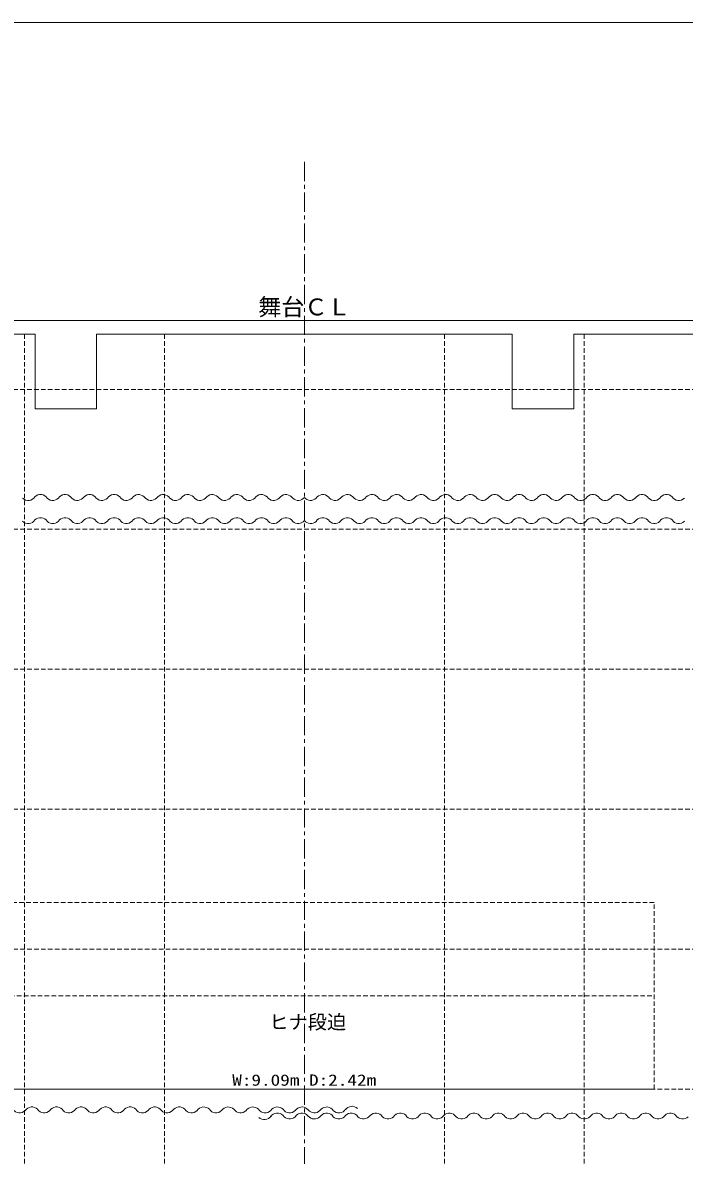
# Model space of a CAD drawing. Units: millimetres, scale not verified. Extents: x -10957 to 29043, y -19395 to 8905.
# Drawn here: x 5165 to 13761, y -5809 to 8905 of the extents above; entities that cross this region are included whole.
import ezdxf
from ezdxf.enums import TextEntityAlignment as Align

# ---------------------------------------------------------------- set-up
doc = ezdxf.new("R2010")
doc.units = ezdxf.units.MM
doc.header["$LTSCALE"] = 50
doc.linetypes.add('CHAIN1', pattern=[8, 5, -1, 1, -1])
doc.linetypes.add('DASHED1', pattern=[1.8, 1.2, -0.6])
for name, color, linetype, lineweight in [('D-0', 7, 'Continuous', 18), ('D-A', 7, 'Continuous', 18), ('D-E', 4, 'DASHED1', 18), ('F-F', 7, 'Continuous', 18)]:
    doc.layers.add(name, color=color, linetype=linetype, lineweight=lineweight)
doc.styles.add('ＭＳ ゴシック', font='')
doc.styles.get('ＭＳ ゴシック').set_extended_font_data('MS Gothic')

msp = doc.modelspace()

# ---------------------------------------------------------------- linework, layer by layer
at = {"layer": 'D-0'}
for p, q in [((-7062.53, 5036.31), (24712.47, 5036.31)), ((5324.97, 4856.31), (-75.03, 4856.31)), ((5324.97, 3886.31), (5324.97, 4856.31)), ((11524.97, 4856.31), (6124.97, 4856.31)), ((6124.97, 3886.31), (6124.97, 4856.31)), ((11524.97, 3886.31), (11524.97, 4856.31)), ((17724.97, 4856.31), (12324.97, 4856.31)), ((12324.97, 3886.31), (12324.97, 4856.31)), ((5324.97, 3886.31), (6124.97, 3886.31)), ((11524.97, 3886.31), (12324.97, 3886.31))]:
    msp.add_line(p, q, dxfattribs=at)
at = {"layer": 'D-0', "linetype": 'DASHED1'}
for p, q in [((4279.97, -3736.69), (13369.97, -3736.69)), ((4279.97, -4948.69), (13369.97, -4948.69))]:
    msp.add_line(p, q, dxfattribs=at)
msp.add_lwpolyline([(13369.97, -4948.69), (13369.97, -2524.69), (4279.97, -2524.69)], dxfattribs=at)
at = {"layer": 'D-0'}
for centre, radius, start, end in [((5236.79, 2802.08), 103.81, 225.87634, 327.13583), ((5396.23, 2671.17), 103.84, 32.85979, 134.0888), ((5555.67, 2802.15), 103.86, 225.94518, 327.14549), ((5715.12, 2671.1), 103.89, 32.85006, 134.01997), ((5874.56, 2802.22), 103.92, 226.01431, 327.15506), ((6034, 2671.03), 103.94, 32.84066, 133.95066), ((6193.45, 2802.29), 103.97, 226.08358, 327.1644), ((6352.89, 2670.96), 104, 32.83139, 133.88135), ((6512.33, 2802.36), 104.02, 226.15296, 327.17359), ((6671.78, 2670.89), 104.05, 32.82229, 133.81189), ((6831.22, 2802.43), 104.08, 226.22249, 327.18261), ((6990.66, 2670.82), 104.1, 32.81336, 133.74228), ((7150.11, 2802.5), 104.13, 226.29218, 327.1914), ((7309.55, 2670.75), 104.16, 32.80465, 133.67262), ((7468.99, 2802.58), 104.18, 226.36193, 327.19964), ((7628.44, 2670.68), 104.21, 32.7959, 133.60358), ((7787.88, 2802.65), 104.24, 226.43137, 327.20834), ((7947.32, 2670.6), 104.27, 32.78747, 133.53362), ((8106.77, 2802.72), 104.29, 226.50143, 327.21674), ((8266.21, 2670.53), 104.32, 32.77933, 133.46338), ((8425.65, 2802.79), 104.35, 226.5714, 327.22571), ((8585.09, 2670.45), 104.38, 32.773, 133.39178), ((8744.53, 2802.85), 104.39, 226.63834, 320.67597), ((8905.4, 2802.85), 104.39, 219.32403, 313.36166), ((9064.84, 2670.45), 104.38, 46.60822, 147.227), ((9224.28, 2802.79), 104.35, 212.77429, 313.4286), ((9383.72, 2670.53), 104.32, 46.53662, 147.22067), ((9543.17, 2802.72), 104.29, 212.78326, 313.49857), ((9702.61, 2670.6), 104.27, 46.46638, 147.21253), ((9862.05, 2802.65), 104.24, 212.79166, 313.56863), ((10021.5, 2670.68), 104.21, 46.39642, 147.2041), ((10180.94, 2802.58), 104.18, 212.80036, 313.63807), ((10340.38, 2670.75), 104.16, 46.32738, 147.19535), ((10499.83, 2802.5), 104.13, 212.8086, 313.70782), ((10659.27, 2670.82), 104.1, 46.25772, 147.18664), ((10818.71, 2802.43), 104.08, 212.81739, 313.77751), ((10978.15, 2670.89), 104.05, 46.18811, 147.17771), ((11137.6, 2802.36), 104.02, 212.82641, 313.84704), ((11297.04, 2670.96), 104, 46.11865, 147.16861), ((11456.48, 2802.29), 103.97, 212.8356, 313.91642), ((11615.93, 2671.03), 103.94, 46.04934, 147.15934), ((11775.37, 2802.22), 103.92, 212.84494, 313.98569), ((11934.81, 2671.1), 103.89, 45.98003, 147.14994), ((12094.26, 2802.15), 103.86, 212.85451, 314.05482), ((12253.7, 2671.17), 103.84, 45.9112, 147.14021), ((12413.14, 2802.08), 103.81, 212.86417, 314.12366), ((12572.59, 2671.24), 103.79, 45.84275, 147.13034), ((12732.03, 2802.02), 103.76, 212.87425, 314.19154), ((12891.48, 2671.31), 103.73, 45.77406, 147.12087), ((13050.92, 2801.95), 103.71, 212.88414, 314.26031), ((13210.36, 2671.37), 103.68, 45.70544, 147.11074), ((13369.81, 2801.88), 103.66, 212.89445, 314.32867), ((13529.25, 2671.44), 103.63, 45.63704, 147.1005), ((13688.69, 2801.81), 103.61, 212.90472, 314.39719), ((5236.79, 2502.08), 103.81, 225.87634, 327.13583), ((5396.23, 2371.17), 103.84, 32.85979, 134.0888), ((5555.67, 2502.15), 103.86, 225.94518, 327.14549), ((5715.12, 2371.1), 103.89, 32.85006, 134.01997), ((5874.56, 2502.22), 103.92, 226.01431, 327.15506), ((6034, 2371.03), 103.94, 32.84066, 133.95066), ((6193.45, 2502.29), 103.97, 226.08358, 327.1644), ((6352.89, 2370.96), 104, 32.83139, 133.88135), ((6512.33, 2502.36), 104.02, 226.15296, 327.17359), ((6671.78, 2370.89), 104.05, 32.82229, 133.81189), ((6831.22, 2502.43), 104.08, 226.22249, 327.18261), ((6990.66, 2370.82), 104.1, 32.81336, 133.74228), ((7150.11, 2502.5), 104.13, 226.29218, 327.1914), ((7309.55, 2370.75), 104.16, 32.80465, 133.67262), ((7468.99, 2502.58), 104.18, 226.36193, 327.19964), ((7628.44, 2370.68), 104.21, 32.7959, 133.60358), ((7787.88, 2502.65), 104.24, 226.43137, 327.20834), ((7947.32, 2370.6), 104.27, 32.78747, 133.53362), ((8106.77, 2502.72), 104.29, 226.50143, 327.21674), ((8266.21, 2370.53), 104.32, 32.77933, 133.46338), ((8425.65, 2502.79), 104.35, 226.5714, 327.22571), ((8585.09, 2370.45), 104.38, 32.773, 133.39178), ((8744.53, 2502.85), 104.39, 226.63834, 320.67597), ((8905.4, 2502.85), 104.39, 219.32403, 313.36166), ((9064.84, 2370.45), 104.38, 46.60822, 147.227), ((9224.28, 2502.79), 104.35, 212.77429, 313.4286), ((9383.72, 2370.53), 104.32, 46.53662, 147.22067), ((9543.17, 2502.72), 104.29, 212.78326, 313.49857), ((9702.61, 2370.6), 104.27, 46.46638, 147.21253), ((9862.05, 2502.65), 104.24, 212.79166, 313.56863), ((10021.5, 2370.68), 104.21, 46.39642, 147.2041), ((10180.94, 2502.58), 104.18, 212.80036, 313.63807), ((10340.38, 2370.75), 104.16, 46.32738, 147.19535), ((10499.83, 2502.5), 104.13, 212.8086, 313.70782), ((10659.27, 2370.82), 104.1, 46.25772, 147.18664), ((10818.71, 2502.43), 104.08, 212.81739, 313.77751), ((10978.15, 2370.89), 104.05, 46.18811, 147.17771), ((11137.6, 2502.36), 104.02, 212.82641, 313.84704), ((11297.04, 2370.96), 104, 46.11865, 147.16861), ((11456.48, 2502.29), 103.97, 212.8356, 313.91642), ((11615.93, 2371.03), 103.94, 46.04934, 147.15934), ((11775.37, 2502.22), 103.92, 212.84494, 313.98569), ((11934.81, 2371.1), 103.89, 45.98003, 147.14994), ((12094.26, 2502.15), 103.86, 212.85451, 314.05482), ((12253.7, 2371.17), 103.84, 45.9112, 147.14021), ((12413.14, 2502.08), 103.81, 212.86417, 314.12366), ((12572.59, 2371.24), 103.79, 45.84275, 147.13034), ((12732.03, 2502.02), 103.76, 212.87425, 314.19154), ((12891.48, 2371.31), 103.73, 45.77406, 147.12087), ((13050.92, 2501.95), 103.71, 212.88414, 314.26031), ((13210.36, 2371.37), 103.68, 45.70544, 147.11074), ((13369.81, 2501.88), 103.66, 212.89445, 314.32867), ((13529.25, 2371.44), 103.63, 45.63704, 147.1005), ((13688.69, 2501.81), 103.61, 212.90472, 314.39719), ((5125.9, -5153.35), 103.79, 225.84275, 327.13034), ((5285.34, -5284.2), 103.81, 32.86417, 134.12366), ((5444.78, -5153.28), 103.84, 225.9112, 327.14021), ((5604.23, -5284.27), 103.86, 32.85451, 134.05482), ((5763.67, -5153.22), 103.89, 225.98003, 327.14994), ((5923.11, -5284.34), 103.92, 32.84494, 133.98569), ((6082.56, -5153.15), 103.94, 226.04934, 327.15934), ((6242, -5284.41), 103.97, 32.8356, 133.91642), ((6401.44, -5153.08), 104, 226.11865, 327.16861), ((6560.89, -5284.48), 104.02, 32.82641, 133.84704), ((6720.33, -5153.01), 104.05, 226.18811, 327.17771), ((6879.77, -5284.55), 104.08, 32.81739, 133.77751), ((7039.22, -5152.93), 104.1, 226.25772, 327.18664), ((7198.66, -5284.62), 104.13, 32.8086, 133.70782), ((7358.1, -5152.86), 104.16, 226.32738, 327.19535), ((7517.54, -5284.69), 104.18, 32.80036, 133.63807), ((7676.99, -5152.79), 104.21, 226.39642, 327.2041), ((7836.43, -5284.76), 104.24, 32.79166, 133.56863), ((7995.87, -5152.72), 104.27, 226.46638, 327.21253), ((8155.32, -5284.84), 104.29, 32.78326, 133.49857), ((8314.76, -5152.65), 104.32, 226.53662, 327.22067), ((8314.76, -5232.65), 104.32, 304.49189, 327.22067), ((8474.2, -5284.91), 104.35, 32.77429, 133.4286), ((8474.2, -5364.91), 104.35, 32.77429, 133.4286), ((8633.64, -5152.57), 104.38, 226.60822, 327.227), ((8633.64, -5232.57), 104.38, 226.60822, 327.227), ((8793.08, -5284.97), 104.39, 39.32403, 133.36166), ((8793.08, -5364.97), 104.39, 39.32403, 133.36166), ((8954.59, -5152.66), 104.39, 219.32403, 313.36166), ((9114.03, -5285.06), 104.38, 46.60822, 147.227), ((9114.03, -5365.06), 104.38, 46.60822, 147.227), ((9273.47, -5152.72), 104.35, 212.77429, 313.4286), ((9273.47, -5232.72), 104.35, 212.77429, 313.4286), ((9432.91, -5284.98), 104.32, 124.49189, 147.22067), ((9432.91, -5364.98), 104.32, 46.53662, 147.22067), ((9445.05, -5276.23), 104.38, 46.60822, 147.227), ((9592.35, -5232.8), 104.29, 212.78326, 313.49857), ((9751.8, -5364.91), 104.27, 46.46638, 147.21253), ((9911.24, -5232.87), 104.24, 212.79166, 313.56863), ((10070.68, -5364.84), 104.21, 46.39642, 147.2041), ((10230.13, -5232.94), 104.18, 212.80036, 313.63807), ((10389.57, -5364.77), 104.16, 46.32738, 147.19535), ((10549.01, -5233.01), 104.13, 212.8086, 313.70782), ((10708.46, -5364.7), 104.1, 46.25772, 147.18664), ((10867.9, -5233.08), 104.08, 212.81739, 313.77751), ((11027.34, -5364.63), 104.05, 46.18811, 147.17771), ((11186.78, -5233.15), 104.02, 212.82641, 313.84704), ((11346.23, -5364.56), 104, 46.11865, 147.16861), ((11505.67, -5233.22), 103.97, 212.8356, 313.91642), ((11665.11, -5364.49), 103.94, 46.04934, 147.15934), ((11824.56, -5233.29), 103.92, 212.84494, 313.98569), ((11984, -5364.42), 103.89, 45.98003, 147.14994), ((12143.44, -5233.36), 103.86, 212.85451, 314.05482), ((12302.89, -5364.35), 103.84, 45.9112, 147.14021), ((12462.33, -5233.43), 103.81, 212.86417, 314.12366), ((12621.77, -5364.28), 103.79, 45.84275, 147.13034), ((12781.22, -5233.5), 103.76, 212.87425, 314.19154), ((12940.66, -5364.21), 103.73, 45.77406, 147.12087), ((13100.11, -5233.57), 103.71, 212.88414, 314.26031), ((13259.55, -5364.14), 103.68, 45.70544, 147.11074), ((13418.99, -5233.64), 103.66, 212.89445, 314.32867), ((13578.44, -5364.07), 103.63, 45.63704, 147.1005), ((13737.88, -5233.7), 103.61, 212.90472, 314.39719), ((8303.49, -5241.39), 104.38, 226.60822, 327.227), ((8954.59, -5232.66), 104.39, 219.32403, 313.36166)]:
    msp.add_arc(centre, radius, start, end, dxfattribs=at)
at = {"layer": 'D-E', "linetype": 'CHAIN1'}
msp.add_line((8824.97, 7098.03), (8824.97, -19394.87), dxfattribs=at)
at = {"layer": 'D-E'}
for p, q in [((5188.97, 4856.31), (5188.97, -12533.69)), ((7006.97, 4856.31), (7006.97, -12533.69)), ((10642.97, 4856.31), (10642.97, -12533.69)), ((12460.97, 4856.31), (12460.97, -12533.69)), ((29042.96, 4141.31), (-10957.04, 4141.31)), ((29042.96, 2323.31), (-10957.04, 2323.31)), ((29042.96, 505.31), (-10957.04, 505.31)), ((29042.96, -1312.69), (-10957.04, -1312.69)), ((29042.96, -3130.69), (-10957.04, -3130.69)), ((29042.96, -4948.69), (-10957.04, -4948.69))]:
    msp.add_line(p, q, dxfattribs=at)
at = {"layer": 'F-F'}
msp.add_line((29042.96, 8905.13), (-10957.04, 8905.13), dxfattribs=at)

# ---------------------------------------------------------------- texts
at = {"layer": 'D-A', "style": 'ＭＳ ゴシック'}
for s, height, p in [('舞台ＣＬ', 219.9, (8224.97, 5036.31)), ('ヒナ段迫', 183.3, (8368.29, -4223.3))]:
    msp.add_text(s, height=height, dxfattribs=at).set_placement(p, align=Align.BOTTOM_LEFT)
at = {"layer": 'D-E', "color": 7, "style": 'ＭＳ ゴシック', "width": 1.25}
msp.add_text('W:9.09m D:2.42m', height=146.6, dxfattribs=at).set_placement((7887.47, -4948.69), align=Align.BOTTOM_LEFT)

doc.saveas('drawing.dxf')
